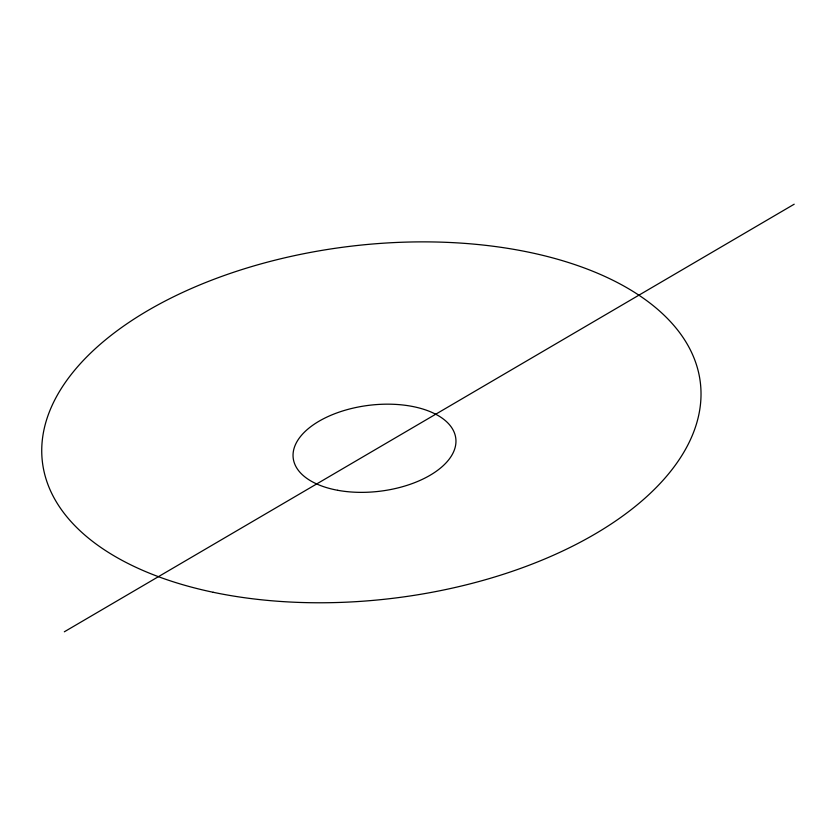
<?xml version="1.0" encoding="UTF-8"?>
<svg xmlns="http://www.w3.org/2000/svg" width="836" height="836" viewBox="0 0 836 836"><rect width="100%" height="100%" fill="white"/><g stroke="black" fill="none" stroke-linecap="round" stroke-linejoin="round"><path stroke-width="1.25" d="M64.33 631.797L794.2 204.203M337.713 490.293A81.876 43.294 -6.9 0 0 455.839 438.827A81.876 43.294 -6.9 0 0 329.99 415.68A81.876 43.294 -6.9 0 0 337.713 490.293M213.201 592.285A331.359 177.295 -6.9 0 0 700.934 389.858A331.359 177.295 -6.9 0 0 200.003 284.825A331.359 177.295 -6.9 0 0 213.201 592.285"/></g></svg>
